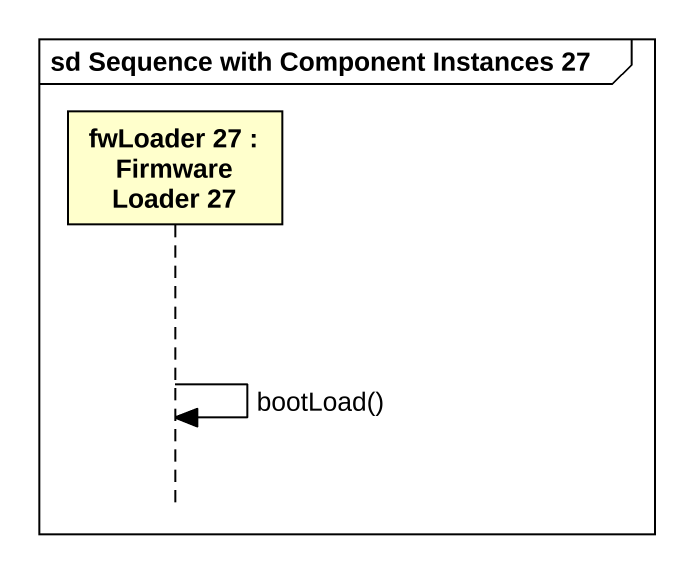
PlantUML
@startuml
mainframe sd Sequence with Component Instances 27
hide footbox
participant "fwLoader 27 : Firmware Loader 27" as fwLoader_27

fwLoader_27 -> fwLoader_27 : bootLoad()
@enduml
